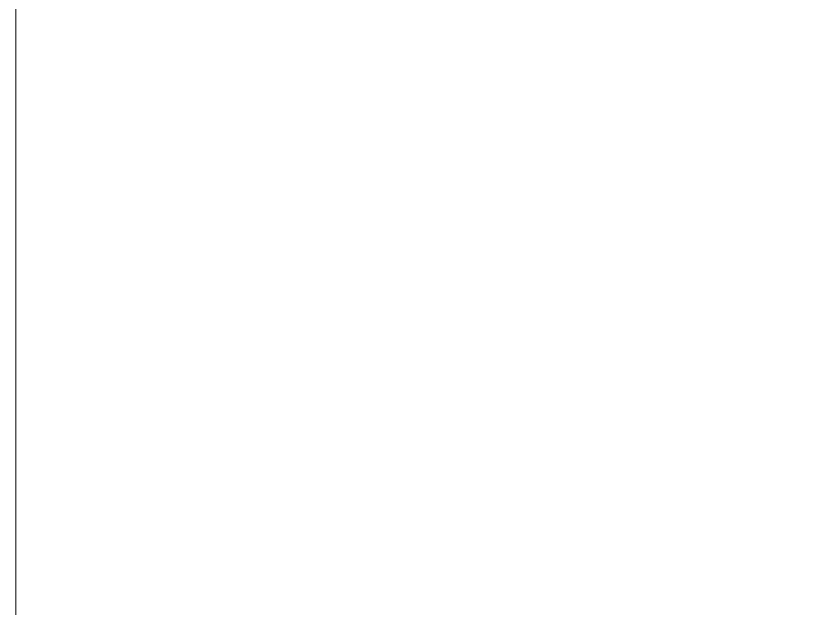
# Model space of a CAD drawing. Header units: millimetres. Extents: x -177800 to -26107, y -132450 to -18386.
# Drawn here: x -162686.4 to -162635.4, y -130216.2 to -130178.1 of the extents above; entities that cross this region are included whole.
import ezdxf

# ---------------------------------------------------------------- set-up
doc = ezdxf.new("R2010")
doc.units = ezdxf.units.MM
doc.layers.add('0-1', color=7, linetype='Continuous', lineweight=5)
doc.layers.add('A-_WALL----_H-1', color=7, linetype='Continuous', lineweight=9)
for name, color, linetype, lineweight, true_color in [('A-_WALLPRTN_E', 6, 'Continuous', 9, 0xff00ff), ('A-_WALLPRTN_E-1', 6, 'Continuous', 18, 0xff00ff), ('A-_WIND----_E', 6, 'Continuous', 9, 0xff00ff)]:
    doc.layers.add(name, color=color, linetype=linetype, lineweight=lineweight, true_color=true_color)

# ---------------------------------------------------------------- blocks, each defined once
blk = doc.blocks.new('WallOpening - WallOpening - 1300-7299029-BLK 2 UPPER ROOF PLAN')
at = {"layer": 'A-_WIND----_E'}
blk.add_line((-787.5, -75), (-787.5, 75), dxfattribs=at)
blk.add_line((-787.5, -75), (-787.5, 75), dxfattribs=at)
blk = doc.blocks.new('1599_DB_A_BLK3_1STGD_R21_rvt-1-BLK 2 UPPER ROOF PLAN')
at = {"layer": 'A-_WALL----_H-1'}
h = blk.add_hatch(dxfattribs=at)
h.set_pattern_fill('FP_16', color=256, style=0, pattern_type=2)
h.set_pattern_definition([(45, (0, 0), (-445.5048, 445.5048), []), (45, (445.5, 0), (-445.5048, 445.5048), [315.019, -157.51])])
h.paths.add_polyline_path([(-164294.148, -130292.373), (-162686.372, -130292.373), (-162686.372, -130142.373), (-162986.372, -130142.373), (-162986.372, -130277.373), (-166411.372, -130277.373), (-166411.372, -130142.373), (-166511.372, -130142.373), (-166511.372, -130292.373), (-166411.372, -130292.373)])
h.paths.add_polyline_path([(-161111.372, -130292.373), (-160586.372, -130292.373), (-160586.372, -130142.373), (-161111.372, -130142.373), (-161111.372, -130277.373)])
at = {"layer": 'A-_WALLPRTN_E'}
blk.add_line((-162686.372, -130292.373), (-162686.372, -130142.373), dxfattribs=at)
at = {"layer": 'A-_WALLPRTN_E-1'}
blk.add_line((-162686.372, -130292.373), (-162686.372, -130142.373), dxfattribs=at)
at = {"layer": 'A-_WIND----_E'}
blk.add_blockref('WallOpening - WallOpening - 1300-7299029-BLK 2 UPPER ROOF PLAN', (-161898.872, -130202.373), dxfattribs=at)

msp = doc.modelspace()

# ---------------------------------------------------------------- block references
at = {"layer": '0-1'}
msp.add_blockref('1599_DB_A_BLK3_1STGD_R21_rvt-1-BLK 2 UPPER ROOF PLAN', (0, 0), dxfattribs=at)

doc.saveas('drawing.dxf')
